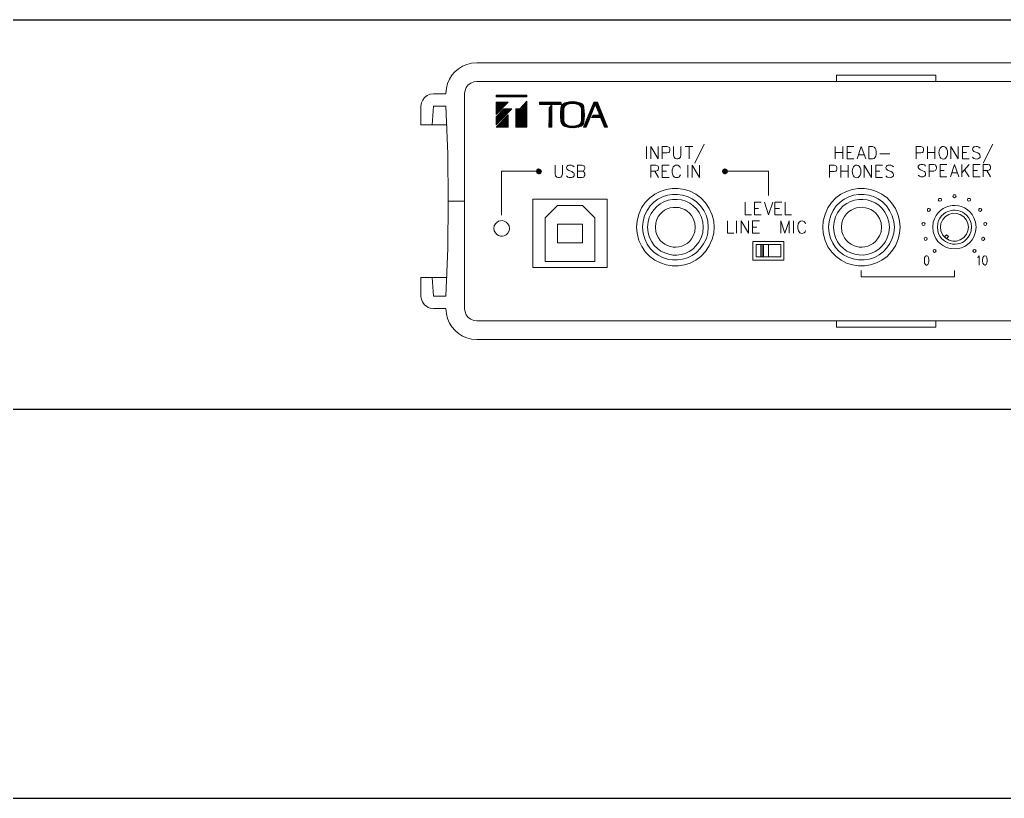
# Model space of a CAD drawing. Header units: millimetres. Extents: x 2974 to 5671, y 1205 to 3288.
# Drawn here: x 4643.16 to 4667.43, y 1686.4 to 1705.58 of the extents above; entities that cross this region are included whole.
import ezdxf

# ---------------------------------------------------------------- set-up
doc = ezdxf.new("R2010")
doc.units = ezdxf.units.MM
doc.layers.add('0-RACK', color=7, linetype='Continuous')
doc.layers.add('PDF_Geometry', color=7, linetype='Continuous')

# ---------------------------------------------------------------- blocks, each defined once
blk = doc.blocks.new('ev-20r')
at = {"layer": 'PDF_Geometry', "lineweight": 20}
for points in [[(-211.26, 6.37), (-209.42, 6.56), (209.42, 6.56), (211.36, 6.37)], [(-47.98, 0), (-47.98, 2.22), (-82.89, 2.22), (-82.89, 0)], [(-220.13, -2.4), (-220.31, -4.34), (-224.66, -4.34), (-225.86, -4.53), (-226.87, -4.89), (-227.8, -5.63), (-228.44, -6.56), (-228.9, -7.57), (-229.09, -8.68), (-229.09, -15.24), (-219.85, -15.24)], [(-225.12, -68.9), (-224.66, -75.45), (-220.31, -75.45), (-219.67, -58.74), (-219.48, -42.11), (-219.67, -25.4), (-220.31, -8.68), (-224.66, -8.68), (-225.12, -15.24)], [(-213.76, -42.11), (-219.48, -42.11)], [(-229.09, -75.45), (-229.09, -68.9), (-219.85, -68.9)], [(-47.98, -84.14), (-47.98, -86.35), (-82.89, -86.35), (-82.89, -84.14)]]:
    blk.add_lwpolyline(points, dxfattribs=at)
blk.add_lwpolyline([(209.42, 0), (-209.42, 0), (-210.52, -0.09), (-211.54, -0.55), (-212.46, -1.2), (-213.2, -2.12), (-213.57, -3.14), (-213.76, -4.25), (-213.76, -79.89), (-213.57, -81), (-213.2, -82.01), (-212.46, -82.94), (-211.54, -83.58), (-210.52, -84.04), (-209.42, -84.14), (209.42, -84.14), (210.52, -84.04), (211.54, -83.58), (212.46, -82.94), (213.2, -82.01), (213.66, -81), (213.76, -79.89), (213.76, -4.25), (213.66, -3.14), (213.2, -2.12), (212.46, -1.2), (211.54, -0.55), (210.52, -0.09)], close=True, dxfattribs=at)
at = {"layer": 'PDF_Geometry', "lineweight": 5}
for points in [[(-202.67, -5.08), (-202.4, -4.8)], [(-191.78, -5.45), (-191.78, -4.8), (-202.67, -4.8), (-202.67, -5.45), (-191.78, -5.45), (-191.78, -5.36)], [(-202.58, -5.45), (-201.94, -4.8)], [(-202.21, -5.45), (-201.57, -4.8)], [(-201.84, -5.45), (-201.2, -4.8)], [(-201.38, -5.45), (-200.83, -4.8)], [(-201.01, -5.45), (-200.46, -4.8)], [(-200.64, -5.45), (-200, -4.8)], [(-200.27, -5.45), (-199.63, -4.8)], [(-199.9, -5.45), (-199.26, -4.8)], [(-199.53, -5.45), (-198.89, -4.8)], [(-199.07, -5.45), (-198.52, -4.8)], [(-198.7, -5.45), (-198.15, -4.8)], [(-198.33, -5.45), (-197.69, -4.8)], [(-197.96, -5.45), (-197.32, -4.8)], [(-197.59, -5.45), (-196.95, -4.8)], [(-197.13, -5.45), (-196.58, -4.8)], [(-196.76, -5.45), (-196.21, -4.8)], [(-196.39, -5.45), (-195.84, -4.8)], [(-196.02, -5.45), (-195.38, -4.8)], [(-195.66, -5.45), (-195.01, -4.8)], [(-195.29, -5.45), (-194.64, -4.8)], [(-194.82, -5.45), (-194.27, -4.8)], [(-194.45, -5.45), (-193.9, -4.8)], [(-194.09, -5.45), (-193.44, -4.8)], [(-193.72, -5.45), (-193.07, -4.8)], [(-193.35, -5.45), (-192.7, -4.8)], [(-192.98, -5.45), (-192.33, -4.8)], [(-192.52, -5.45), (-191.96, -4.8)], [(-192.15, -5.45), (-191.78, -4.99)], [(-202.67, -7.48), (-202.49, -7.3)], [(-202.67, -7.85), (-202.12, -7.3)], [(-202.67, -8.22), (-201.75, -7.3)], [(-202.67, -8.59), (-201.29, -7.3)], [(-202.67, -8.96), (-200.92, -7.3)], [(-202.67, -9.33), (-200.55, -7.3)], [(-202.67, -9.79), (-200.18, -7.3)], [(-202.67, -10.16), (-199.81, -7.3)], [(-202.67, -10.53), (-199.44, -7.3)], [(-202.67, -10.9), (-198.98, -7.3)], [(-202.67, -11.27), (-198.61, -7.3)], [(-202.67, -12.84), (-199.35, -9.6)], [(-202.67, -13.21), (-198.98, -9.6)], [(-202.67, -13.58), (-198.61, -9.6)], [(-202.67, -13.95), (-198.24, -9.6)], [(-202.67, -14.41), (-197.87, -9.6)], [(-202.67, -14.78), (-197.41, -9.6)], [(-202.4, -12.19), (-199.81, -9.6)], [(-192.05, -7.3), (-191.78, -6.93), (-194.27, -9.6), (-195.75, -9.6), (-195.75, -16.07), (-191.78, -16.07), (-191.78, -6.93)], [(-195.75, -11.36), (-191.78, -7.3)], [(-195.75, -11.73), (-191.78, -7.67)], [(-195.75, -12.1), (-191.78, -8.13)], [(-195.75, -12.47), (-191.78, -8.5)], [(-195.75, -12.93), (-191.78, -8.87)], [(-195.75, -13.3), (-191.78, -9.24)], [(-195.75, -9.79), (-195.56, -9.6)], [(-195.75, -10.16), (-195.1, -9.6)], [(-195.75, -10.62), (-194.73, -9.6)], [(-195.75, -10.99), (-194.36, -9.6)], [(-195.75, -13.67), (-191.78, -9.6)], [(-195.75, -14.04), (-191.78, -10.07)], [(-187.34, -7.57), (-187.07, -7.3)], [(-187.34, -7.94), (-186.7, -7.3)], [(-180.6, -8.13), (-179.77, -7.3), (-187.34, -7.3), (-187.34, -8.13), (-179.77, -8.13), (-179.77, -7.3)], [(-187.16, -8.13), (-186.33, -7.3)], [(-186.79, -8.13), (-185.87, -7.3)], [(-186.42, -8.13), (-185.5, -7.3)], [(-185.96, -8.13), (-185.13, -7.3)], [(-185.59, -8.13), (-184.76, -7.3)], [(-185.22, -8.13), (-184.39, -7.3)], [(-184.85, -8.13), (-183.93, -7.3)], [(-184.48, -8.13), (-183.56, -7.3)], [(-184.11, -8.13), (-183.19, -7.3)], [(-184.02, -9.33), (-183.1, -8.31)], [(-184.02, -9.7), (-183.1, -8.68)], [(-184.02, -10.07), (-183.1, -9.05)], [(-184.02, -10.44), (-183.1, -9.42)], [(-184.02, -10.81), (-183.1, -9.88)], [(-184.02, -11.18), (-183.1, -10.25)], [(-183.65, -8.13), (-182.82, -7.3)], [(-183.28, -8.13), (-182.45, -7.3)], [(-182.91, -8.13), (-182.08, -7.3)], [(-182.54, -8.13), (-181.62, -7.3)], [(-182.17, -8.13), (-181.25, -7.3)], [(-181.71, -8.13), (-180.88, -7.3)], [(-181.34, -8.13), (-180.51, -7.3)], [(-180.97, -8.13), (-180.14, -7.3)], [(-180.23, -8.13), (-179.77, -7.67)], [(-172.66, -10.16), (-171.74, -9.24), (-171.55, -11.73), (-171.74, -14.22), (-171.92, -14.96), (-172.38, -15.52), (-173.12, -15.89), (-174.88, -16.25), (-176.72, -16.25), (-178.48, -15.89), (-179.31, -15.24), (-179.86, -14.22), (-179.95, -11.73), (-179.86, -9.24), (-179.59, -8.5), (-179.12, -7.94), (-178.48, -7.57)], [(-179.95, -10.16), (-178.48, -8.68)], [(-179.95, -10.53), (-178.85, -9.42)], [(-179.95, -10.99), (-178.85, -9.88)], [(-179.95, -11.36), (-178.94, -10.34)], [(-179.86, -9.7), (-177.46, -7.3)], [(-179.86, -9.33), (-177.92, -7.39)], [(-179.86, -8.13), (-179.77, -8.03)], [(-179.68, -8.77), (-178.48, -7.57), (-176.72, -7.2), (-174.88, -7.2), (-173.12, -7.57), (-173.67, -8.13)], [(-178.38, -15.89), (-177.74, -15.33), (-176.45, -15.7), (-175.15, -15.7), (-173.86, -15.33), (-173.21, -15.05), (-172.84, -14.5), (-172.66, -13.85), (-172.66, -9.6), (-172.84, -8.96), (-173.21, -8.4), (-173.86, -8.13), (-175.15, -7.76), (-176.45, -7.76), (-177.74, -8.13), (-178.48, -8.68), (-178.85, -9.6), (-178.85, -13.85), (-178.48, -14.78), (-177.74, -15.33)], [(-178.11, -8.31), (-177, -7.2)], [(-177.37, -7.94), (-176.54, -7.11)], [(-176.81, -7.85), (-176.08, -7.11)], [(-176.35, -7.76), (-175.71, -7.11)], [(-175.98, -7.76), (-175.34, -7.11)], [(-175.61, -7.76), (-174.97, -7.11)], [(-175.24, -7.76), (-174.6, -7.2)], [(-174.88, -7.85), (-174.32, -7.2)], [(-174.6, -7.85), (-173.95, -7.3)], [(-174.23, -7.94), (-173.67, -7.39)], [(-173.95, -8.03), (-173.4, -7.48)], [(-173.4, -8.31), (-172.84, -7.67)], [(-173.21, -8.4), (-172.57, -7.76)], [(-171.74, -9.24), (-171.92, -8.5), (-172.38, -7.85), (-173.12, -7.57)], [(-173.03, -8.68), (-172.29, -7.94)], [(-172.84, -8.87), (-172.1, -8.13)], [(-172.75, -9.14), (-172.01, -8.4)], [(-172.66, -9.51), (-171.83, -8.59)], [(-172.66, -9.88), (-171.74, -8.96)], [(-172.66, -10.53), (-171.64, -9.6)], [(-172.57, -10.9), (-171.64, -9.97)], [(-172.57, -11.36), (-171.64, -10.34)], [(-163.52, -16.07), (-163.42, -16.07), (-164.53, -16.07), (-165.92, -12.65), (-169.15, -12.65), (-168.41, -11.91), (-166.19, -11.91), (-167.76, -8.13), (-169.8, -13.21), (-171, -16.07), (-171.92, -16.07), (-168.23, -7.3), (-168.13, -7.3)], [(-169.89, -11.36), (-168.5, -9.88)], [(-169.61, -10.71), (-168.23, -9.24)], [(-169.33, -9.97), (-167.95, -8.59)], [(-169.06, -9.33), (-167.03, -7.3)], [(-168.78, -8.68), (-167.39, -7.3)], [(-168.5, -7.94), (-167.76, -7.3)], [(-168.23, -7.3), (-166.93, -7.3), (-163.42, -16.07)], [(-167.67, -8.31), (-166.84, -7.48)], [(-167.58, -8.59), (-166.75, -7.76)], [(-167.49, -8.87), (-166.66, -8.03)], [(-167.3, -9.14), (-166.56, -8.31)], [(-167.21, -9.42), (-166.38, -8.59)], [(-167.12, -9.7), (-166.29, -8.87)], [(-167.03, -9.97), (-166.19, -9.14)], [(-166.93, -10.25), (-166.1, -9.42)], [(-166.75, -10.53), (-166.01, -9.7)], [(-166.66, -10.81), (-165.82, -9.97)], [(-166.56, -11.08), (-165.73, -10.25)], [(-202.67, -15.15), (-198.89, -11.45)], [(-202.49, -16.07), (-198.43, -12.1)], [(-202.03, -16.07), (-198.43, -12.47)], [(-201.66, -16.07), (-198.43, -12.84)], [(-201.29, -16.07), (-198.43, -13.21)], [(-200.92, -16.07), (-198.43, -13.67)], [(-195.75, -14.41), (-191.78, -10.44)], [(-195.75, -14.78), (-191.78, -10.81)], [(-195.75, -15.24), (-191.78, -11.18)], [(-195.75, -15.61), (-191.78, -11.54)], [(-195.75, -15.98), (-191.78, -11.91)], [(-195.47, -16.07), (-191.78, -12.38)], [(-195.1, -16.07), (-191.78, -12.75)], [(-194.73, -16.07), (-191.78, -13.11)], [(-194.36, -16.07), (-191.78, -13.48)], [(-184.11, -13.95), (-183.1, -12.93)], [(-184.11, -14.32), (-183.1, -13.3)], [(-184.11, -14.68), (-183.1, -13.67)], [(-184.02, -11.64), (-183.1, -10.62)], [(-184.02, -12.01), (-183.1, -10.99)], [(-184.02, -12.38), (-183.1, -11.36)], [(-184.02, -12.75), (-183.1, -11.73)], [(-184.02, -13.11), (-183.1, -12.19)], [(-184.02, -13.48), (-183.1, -12.56)], [(-179.95, -11.73), (-178.94, -10.71)], [(-179.95, -12.1), (-178.94, -11.08)], [(-179.95, -12.47), (-178.94, -11.54)], [(-179.95, -12.84), (-178.94, -11.91)], [(-179.95, -13.21), (-178.94, -12.28)], [(-179.86, -13.58), (-178.94, -12.65)], [(-179.86, -13.95), (-178.94, -13.02)], [(-179.86, -14.32), (-178.94, -13.39)], [(-179.77, -14.59), (-178.85, -13.76)], [(-174.41, -16.25), (-171.64, -13.48)], [(-172.75, -14.13), (-171.64, -13.02)], [(-172.66, -12.84), (-171.55, -11.82)], [(-172.66, -13.3), (-171.55, -12.28)], [(-172.66, -13.67), (-171.64, -12.65)], [(-172.57, -11.73), (-171.64, -10.71)], [(-172.57, -12.1), (-171.55, -11.08)], [(-172.57, -12.47), (-171.55, -11.45)], [(-171.37, -14.68), (-169.89, -13.21)], [(-171.09, -14.04), (-169.61, -12.56)], [(-170.81, -13.39), (-169.33, -11.91)], [(-170.53, -12.65), (-169.06, -11.18)], [(-170.17, -12.01), (-168.78, -10.53)], [(-168.87, -12.65), (-168.13, -11.91)], [(-168.5, -12.65), (-167.76, -11.91)], [(-168.13, -12.65), (-167.39, -11.91)], [(-167.76, -12.65), (-167.03, -11.91)], [(-167.3, -12.65), (-166.66, -11.91)], [(-166.93, -12.65), (-166.19, -11.91), (-165.46, -11.08)], [(-166.56, -12.65), (-165.27, -11.36)], [(-166.47, -11.36), (-165.64, -10.53)], [(-166.38, -11.64), (-165.55, -10.81)], [(-166.19, -12.65), (-165.18, -11.64)], [(-165.92, -12.75), (-165.09, -11.91)], [(-165.82, -13.02), (-164.99, -12.19)], [(-165.64, -13.3), (-164.9, -12.47)], [(-165.55, -13.58), (-164.72, -12.75)], [(-165.46, -13.85), (-164.62, -13.02)], [(-165.36, -14.13), (-164.53, -13.3)], [(-165.27, -14.41), (-164.44, -13.58)], [(-200.55, -16.07), (-198.43, -14.04)], [(-200.18, -16.07), (-198.43, -14.41)], [(-199.72, -16.07), (-198.43, -14.78)], [(-199.35, -16.07), (-198.43, -15.15)], [(-198.98, -16.07), (-198.43, -15.61)], [(-198.61, -16.07), (-198.43, -15.98)], [(-193.99, -16.07), (-191.78, -13.85)], [(-193.62, -16.07), (-191.78, -14.22)], [(-193.16, -16.07), (-191.78, -14.68)], [(-192.79, -16.07), (-191.78, -15.05)], [(-192.42, -16.07), (-191.78, -15.42)], [(-192.05, -16.07), (-191.78, -15.79)], [(-184.11, -15.05), (-183.1, -14.04)], [(-184.11, -15.52), (-183.1, -14.5)], [(-184.11, -15.89), (-183.1, -14.87)], [(-183.93, -16.07), (-183, -15.24)], [(-183.56, -16.07), (-183, -15.61)], [(-183.19, -16.07), (-183, -15.98)], [(-179.59, -14.87), (-178.85, -14.04)], [(-179.49, -15.05), (-178.66, -14.32)], [(-179.31, -15.33), (-178.57, -14.59)], [(-179.12, -15.52), (-178.38, -14.78)], [(-178.85, -15.7), (-178.2, -15.05)], [(-178.66, -15.79), (-178.02, -15.15)], [(-178.02, -15.98), (-177.46, -15.42)], [(-177.74, -16.07), (-177.18, -15.52)], [(-177.46, -16.16), (-176.91, -15.61)], [(-177.09, -16.25), (-176.54, -15.7)], [(-176.81, -16.25), (-176.17, -15.7)], [(-176.45, -16.35), (-175.8, -15.7)], [(-176.08, -16.35), (-175.43, -15.7)], [(-175.71, -16.35), (-174.97, -15.7)], [(-175.34, -16.35), (-174.51, -15.61)], [(-174.88, -16.25), (-173.95, -15.42)], [(-173.95, -16.16), (-171.64, -13.85)], [(-173.4, -15.98), (-171.74, -14.32)], [(-172.84, -15.79), (-171.83, -14.78)], [(-171.92, -16.07), (-170.35, -14.5)], [(-171.64, -15.33), (-170.07, -13.85)], [(-171.64, -16.07), (-170.63, -15.15)], [(-171.18, -16.07), (-170.81, -15.7)], [(-165.09, -14.68), (-164.35, -13.85)], [(-164.99, -14.96), (-164.16, -14.13)], [(-164.9, -15.24), (-164.07, -14.41)], [(-164.81, -15.52), (-163.98, -14.68)], [(-164.72, -15.79), (-163.89, -14.96)], [(-164.53, -15.98), (-163.79, -15.24)], [(-164.25, -16.07), (-163.61, -15.52)], [(-163.89, -16.07), (-163.52, -15.79)], [(-149.75, -27.24), (-149.75, -22.9)], [(-148.28, -27.24), (-148.28, -22.9), (-145.69, -27.24), (-145.69, -22.9)], [(-144.21, -27.24), (-144.21, -22.9), (-142.55, -22.9), (-141.9, -23.09), (-141.72, -23.27), (-141.53, -23.74), (-141.53, -24.29), (-141.72, -24.75), (-141.9, -24.94), (-142.55, -25.12), (-144.21, -25.12)], [(-140.24, -22.9), (-140.24, -25.95), (-140.06, -26.6), (-139.69, -27.06), (-139.13, -27.24), (-138.76, -27.24), (-138.21, -27.06), (-137.84, -26.6), (-137.66, -25.95), (-137.66, -22.9)], [(-136.18, -22.9), (-133.5, -22.9)], [(-134.79, -22.9), (-134.79, -27.24)], [(-129.44, -22.07), (-132.76, -28.72)], [(-83.35, -27.24), (-83.35, -22.9)], [(-80.67, -22.9), (-80.67, -27.24)], [(-76.79, -27.24), (-79.19, -27.24), (-79.19, -22.9), (-76.79, -22.9)], [(-75.69, -27.24), (-74.21, -22.9), (-72.64, -27.24)], [(-54.91, -27.24), (-54.91, -22.9), (-53.24, -22.9), (-52.69, -23.09), (-52.5, -23.27), (-52.32, -23.74), (-52.32, -24.29), (-52.5, -24.75), (-52.69, -24.94), (-53.24, -25.12), (-54.91, -25.12)], [(-50.93, -27.24), (-50.93, -22.9)], [(-48.35, -22.9), (-48.35, -27.24)], [(-45.76, -22.9), (-46.13, -23.09), (-46.5, -23.46)], [(-42.71, -27.24), (-42.71, -22.9), (-40.13, -27.24), (-40.13, -22.9)], [(-36.25, -27.24), (-38.65, -27.24), (-38.65, -22.9), (-36.25, -22.9)], [(-32.46, -23.46), (-32.83, -23.09), (-33.39, -22.9)], [(-27.94, -22.07), (-31.35, -28.72)], [(-83.35, -24.94), (-80.67, -24.94)], [(-79.19, -24.94), (-77.72, -24.94)], [(-75.13, -25.77), (-73.19, -25.77)], [(-67.65, -25.4), (-64.23, -25.4)], [(-50.93, -24.94), (-48.35, -24.94)], [(-38.65, -24.94), (-37.17, -24.94)], [(-34.13, -27.24), (-34.68, -27.06), (-35.05, -26.6)], [(-34.68, -24.57), (-34.31, -24.75), (-33.2, -25.12)], [(-188.45, -31.59), (-187.62, -30.75)], [(-188.45, -31.77), (-187.44, -30.75)], [(-188.36, -31.22), (-187.99, -30.85)], [(-188.36, -31.96), (-187.25, -30.85)], [(-188.27, -32.14), (-187.07, -30.94)], [(-188.17, -32.23), (-186.88, -31.03)], [(-187.62, -32.51), (-186.7, -31.59), (-186.88, -31.12)], [(-181.89, -29.46), (-181.89, -32.51), (-181.71, -33.16), (-181.34, -33.62), (-180.79, -33.8), (-180.42, -33.8), (-179.86, -33.62), (-179.49, -33.16), (-179.31, -32.51), (-179.31, -29.46)], [(-177.46, -31.12), (-177.09, -31.31), (-175.98, -31.68), (-175.61, -31.96), (-175.34, -32.14), (-175.15, -32.51), (-175.15, -33.16), (-175.61, -33.62), (-176.17, -33.8), (-176.91, -33.8), (-177.46, -33.62), (-177.83, -33.16)], [(-175.15, -30.02), (-175.61, -29.65), (-176.17, -29.46)], [(-172.38, -31.49), (-171.83, -31.68), (-171.64, -31.96), (-171.46, -32.32), (-171.46, -32.97), (-171.64, -33.34), (-171.83, -33.62), (-172.38, -33.8), (-174.04, -33.8), (-174.04, -29.46), (-172.38, -29.46), (-171.83, -29.65), (-171.64, -29.83), (-171.46, -30.29), (-171.46, -30.66), (-171.64, -31.12), (-171.83, -31.31), (-172.38, -31.49), (-174.04, -31.49)], [(-148.18, -33.8), (-148.18, -29.46), (-146.43, -29.46), (-145.88, -29.65), (-145.69, -29.83), (-145.51, -30.29), (-145.51, -30.66), (-145.69, -31.12), (-145.88, -31.31), (-146.43, -31.49), (-148.18, -31.49)], [(-141.81, -33.8), (-144.21, -33.8), (-144.21, -29.46), (-141.81, -29.46)], [(-137.84, -30.48), (-138.03, -30.02), (-138.39, -29.65), (-138.76, -29.46), (-139.6, -29.46), (-139.96, -29.65), (-140.33, -30.02), (-140.52, -30.48), (-140.7, -31.12), (-140.7, -32.14), (-140.52, -32.79), (-140.33, -33.16), (-139.96, -33.62), (-139.6, -33.8), (-138.76, -33.8), (-138.39, -33.62), (-138.03, -33.16), (-137.84, -32.79)], [(-135.16, -33.8), (-135.16, -29.46)], [(-133.68, -33.8), (-133.68, -29.46), (-131.1, -33.8), (-131.1, -29.46)], [(-123.06, -31.68), (-122.05, -30.75)], [(-122.97, -31.4), (-122.33, -30.75)], [(-122.97, -31.86), (-121.86, -30.75)], [(-122.88, -32.05), (-121.68, -30.85)], [(-122.79, -32.23), (-121.59, -30.94)], [(-122.6, -32.32), (-121.4, -31.12)], [(-85.38, -33.8), (-85.38, -29.46), (-83.72, -29.46), (-83.17, -29.65), (-82.98, -29.83), (-82.8, -30.29), (-82.8, -30.85), (-82.98, -31.31), (-83.17, -31.49), (-83.72, -31.68), (-85.38, -31.68)], [(-81.41, -33.8), (-81.41, -29.46)], [(-78.83, -29.46), (-78.83, -33.8)], [(-76.24, -29.46), (-76.61, -29.65), (-76.98, -30.02)], [(-73.19, -33.8), (-73.19, -29.46), (-70.61, -33.8), (-70.61, -29.46)], [(-66.73, -33.8), (-69.13, -33.8), (-69.13, -29.46), (-66.73, -29.46)], [(-65.16, -31.12), (-64.79, -31.31), (-63.68, -31.68)], [(-62.94, -30.02), (-63.31, -29.65), (-63.86, -29.46)], [(-51.58, -29.83), (-51.95, -29.37), (-52.5, -29.18), (-53.24, -29.18), (-53.8, -29.37), (-54.17, -29.83), (-54.17, -30.2), (-53.98, -30.66), (-53.8, -30.85), (-53.43, -31.03), (-52.32, -31.49), (-51.95, -31.68), (-51.77, -31.86), (-51.58, -32.32), (-51.58, -32.97), (-51.95, -33.34), (-52.5, -33.53), (-53.24, -33.53), (-53.8, -33.34), (-54.17, -32.97)], [(-50.38, -33.53), (-50.38, -29.18), (-48.72, -29.18), (-48.16, -29.37), (-47.98, -29.65), (-47.79, -30.02), (-47.79, -30.66), (-47.98, -31.03), (-48.16, -31.31), (-48.72, -31.49), (-50.38, -31.49)], [(-44.1, -33.53), (-46.5, -33.53), (-46.5, -29.18), (-44.1, -29.18)], [(-42.9, -33.53), (-41.42, -29.18), (-39.94, -33.53)], [(-38.84, -33.53), (-38.84, -29.18)], [(-36.25, -29.18), (-38.84, -32.14)], [(-37.91, -31.03), (-36.25, -33.53)], [(-32.46, -33.53), (-34.86, -33.53), (-34.86, -29.18), (-32.46, -29.18)], [(-31.35, -33.53), (-31.35, -29.18), (-29.69, -29.18), (-29.14, -29.37), (-28.95, -29.65), (-28.77, -30.02), (-28.77, -30.48), (-28.95, -30.85), (-29.14, -31.03), (-29.69, -31.31), (-31.35, -31.31)], [(-187.62, -31.59), (-200.73, -31.59), (-200.73, -47.01)], [(-187.99, -32.42), (-186.79, -31.22)], [(-187.81, -32.42), (-186.79, -31.4)], [(-187.25, -32.42), (-186.79, -31.96)], [(-186.88, -32.05), (-186.7, -31.59)], [(-146.8, -31.49), (-145.51, -33.8)], [(-144.21, -31.49), (-142.74, -31.49)], [(-122.51, -32.42), (-121.31, -31.31)], [(-122.23, -32.51), (-121.31, -31.49)], [(-122.14, -31.59), (-106.9, -31.59), (-106.9, -40.08)], [(-122.05, -32.51), (-121.31, -31.77)], [(-81.41, -31.49), (-78.83, -31.49)], [(-69.13, -31.49), (-67.65, -31.49)], [(-64.6, -33.8), (-65.16, -33.62), (-65.53, -33.16)], [(-46.5, -31.31), (-45.02, -31.31)], [(-42.35, -32.14), (-40.5, -32.14)], [(-34.86, -31.31), (-33.39, -31.31)], [(-30.06, -31.31), (-28.77, -33.53)], [(-115.03, -42.48), (-115.03, -46.92), (-112.81, -46.92)], [(-109.4, -46.92), (-111.8, -46.92), (-111.8, -42.48), (-109.4, -42.48)], [(-111.8, -44.61), (-110.32, -44.61)], [(-108.29, -42.48), (-106.81, -46.92), (-105.33, -42.48)], [(-102.1, -46.92), (-104.59, -46.92), (-104.59, -42.48), (-102.1, -42.48)], [(-104.59, -44.61), (-103.02, -44.61)], [(-100.99, -42.48), (-100.99, -46.92), (-98.77, -46.92)], [(-50.1, -45.53), (-49.92, -45.16), (-50.1, -44.79)], [(-32, -45.53), (-31.82, -45.16), (-32, -44.79)], [(-121.22, -49.04), (-121.22, -53.38), (-119, -53.38)], [(-118.08, -53.38), (-118.08, -49.04)], [(-116.51, -53.38), (-116.51, -49.04), (-113.92, -53.38), (-113.92, -49.04)], [(-110.04, -53.38), (-112.44, -53.38), (-112.44, -49.04), (-110.04, -49.04)], [(-112.44, -51.17), (-110.97, -51.17)], [(-102.56, -53.38), (-102.56, -49.04), (-101.08, -53.38), (-99.61, -49.04), (-99.61, -53.38)], [(-98.04, -53.38), (-98.04, -49.04)], [(-96.37, -50.06), (-96.56, -50.7), (-96.56, -51.72)], [(-93.79, -50.06), (-93.97, -49.69), (-94.34, -49.23)], [(-94.34, -53.2), (-93.97, -52.83), (-93.79, -52.37)], [(-51.21, -55.69), (-51.03, -55.32), (-51.21, -54.95)], [(-30.99, -55.69), (-30.8, -55.32), (-30.99, -54.95)], [(-33.29, -61.88), (-33.11, -61.79), (-32.74, -61.32), (-32.74, -64.56)], [(-41.42, -66.5), (-41.42, -68.71), (-74.21, -68.71), (-74.21, -66.5)]]:
    blk.add_lwpolyline(points, dxfattribs=at)
for points in [[(-202.67, -7.3), (-198.43, -7.3), (-202.67, -11.64)], [(-197.13, -9.6), (-202.67, -15.24), (-202.67, -12.47), (-199.9, -9.6)], [(-184.02, -9.24), (-183.1, -8.22), (-183.1, -13.02), (-183, -16.07), (-184.11, -16.07), (-184.02, -13.02)], [(-198.43, -16.07), (-202.67, -16.07), (-198.43, -11.73)], [(-71.53, -27.24), (-71.53, -22.9), (-70.24, -22.9), (-69.68, -23.09), (-69.31, -23.46), (-69.13, -23.92), (-68.94, -24.57), (-68.94, -25.58), (-69.13, -26.23), (-69.31, -26.6), (-69.68, -27.06), (-70.24, -27.24)], [(-46.04, -41.56), (-46.13, -41.19), (-46.59, -41.1), (-46.96, -41.19), (-47.15, -41.56), (-46.96, -42.02), (-46.59, -42.11), (-46.13, -42.02)], [(-40.87, -40.36), (-41.05, -39.9), (-41.42, -39.81), (-41.79, -39.9), (-41.98, -40.36), (-41.79, -40.73), (-41.42, -40.91), (-41.05, -40.73)], [(-35.79, -41.56), (-35.97, -41.19), (-36.34, -41.1), (-36.71, -41.19), (-36.9, -41.56), (-36.71, -42.02), (-36.34, -42.11), (-35.97, -42.02)], [(-51.77, -50.06), (-51.95, -49.69), (-52.32, -49.59), (-52.69, -49.69), (-52.87, -50.06), (-52.69, -50.52), (-52.32, -50.61), (-51.95, -50.52)], [(-30.06, -50.06), (-30.25, -49.69), (-30.62, -49.59), (-30.99, -49.69), (-31.17, -50.06), (-30.99, -50.52), (-30.62, -50.61), (-30.25, -50.52)], [(-51.4, -61.32), (-51.67, -61.42), (-51.95, -61.88), (-52.04, -62.71), (-52.04, -63.17), (-51.95, -63.91), (-51.67, -64.37), (-51.4, -64.56), (-51.12, -64.56), (-50.84, -64.37), (-50.56, -63.91), (-50.47, -63.17), (-50.47, -62.71), (-50.56, -61.88), (-50.84, -61.42), (-51.12, -61.32)], [(-47.89, -59.57), (-48.07, -59.2), (-48.44, -59.02), (-48.81, -59.2), (-48.99, -59.57), (-48.81, -59.94), (-48.44, -60.12), (-48.07, -59.94)], [(-33.85, -59.57), (-34.03, -59.2), (-34.4, -59.02), (-34.77, -59.2), (-34.96, -59.57), (-34.77, -59.94), (-34.4, -60.12), (-34.03, -59.94)], [(-30.8, -61.32), (-31.17, -61.42), (-31.45, -61.88), (-31.54, -62.71), (-31.54, -63.17), (-31.45, -63.91), (-31.17, -64.37), (-30.8, -64.56), (-30.62, -64.56), (-30.25, -64.37), (-30.06, -63.91), (-29.97, -63.17), (-29.97, -62.71), (-30.06, -61.88), (-30.25, -61.42), (-30.62, -61.32)]]:
    blk.add_lwpolyline(points, close=True, dxfattribs=at)
at = {"layer": 'PDF_Geometry', "lineweight": 15}
for points in [[(-163.61, -65.39), (-163.61, -41.38), (-189.74, -41.38), (-189.74, -65.39)], [(-185.4, -63.26), (-167.95, -63.26), (-167.95, -47.93), (-172.29, -43.59), (-181.06, -43.59), (-185.4, -47.93)], [(-172.29, -56.71), (-181.06, -56.71), (-181.06, -50.15), (-172.29, -50.15)], [(-101.45, -62.8), (-101.45, -56.24), (-112.35, -56.24), (-112.35, -62.8)], [(-102.56, -61.69), (-111.24, -61.69), (-111.24, -57.35), (-102.56, -57.35)]]:
    blk.add_lwpolyline(points, close=True, dxfattribs=at)
for points in [[(-130.54, -54.95), (-129.99, -53.2), (-129.81, -51.26), (-129.99, -49.32), (-130.54, -47.47, 0.741348), (-149.2, -49.32), (-149.39, -51.26), (-149.2, -53.2)], [(-85.57, -49.23), (-85.75, -51.26), (-85.57, -53.29, 0.760746), (-63.31, -55.23), (-62.76, -53.29), (-62.57, -51.26), (-62.76, -49.23), (-63.31, -47.29)]]:
    blk.add_lwpolyline(points, format="xyb", dxfattribs=at)
for points in [[(-133.32, -54.31), (-132.76, -52.83), (-132.58, -51.26), (-132.76, -49.69), (-133.32, -48.21)], [(-128.7, -55.23), (-128.24, -53.29), (-128.05, -51.26), (-128.24, -49.23), (-128.7, -47.29)], [(-126.67, -55.41), (-126.11, -53.38), (-125.93, -51.26), (-126.11, -49.13), (-126.67, -47.01)], [(-67.84, -54.31), (-67.28, -52.83), (-67.1, -51.26), (-67.28, -49.69), (-67.84, -48.21)], [(-65.06, -54.95), (-64.51, -53.2), (-64.33, -51.26), (-64.51, -49.32), (-65.06, -47.47)], [(-61.19, -55.41), (-60.72, -53.38), (-60.54, -51.26), (-60.72, -49.13), (-61.19, -47.01)], [(-34.59, -54.58), (-34.03, -52.92), (-33.85, -51.26), (-34.03, -49.5), (-34.59, -47.93)], [(-203.32, -50.8), (-203.41, -51.72), (-203.32, -52.55)], [(-198.52, -53.29), (-198.06, -52.55), (-197.96, -51.72), (-198.06, -50.8), (-198.52, -50.06)], [(-153.08, -49.13), (-153.26, -51.26), (-153.08, -53.38)], [(-150.96, -49.23), (-151.14, -51.26), (-150.96, -53.29)], [(-146.43, -49.69), (-146.61, -51.26), (-146.43, -52.83)], [(-87.6, -49.13), (-87.78, -51.26), (-87.6, -53.38)], [(-83.81, -49.32), (-84, -51.26), (-83.81, -53.2)], [(-81.04, -49.69), (-81.23, -51.26), (-81.04, -52.83)], [(-48.9, -49.5), (-49.09, -51.26), (-48.9, -52.92)], [(-47.33, -49.87), (-47.42, -51.26), (-47.33, -52.55)], [(-46.22, -49.96), (-46.32, -51.26), (-46.22, -52.55)], [(-37.17, -53.66), (-36.71, -52.55), (-36.53, -51.26), (-36.71, -49.96), (-37.17, -48.76)], [(-36.06, -53.84), (-35.6, -52.55), (-35.42, -51.26), (-35.6, -49.87), (-36.06, -48.67)], [(-44.93, -54.67), (-44.28, -53.94), (-43.55, -54.49), (-44.28, -55.23)], [(-109.58, -57.35), (-109.58, -61.69)], [(-109.03, -57.35), (-109.03, -61.69)], [(-108.56, -57.35), (-108.56, -61.69)], [(-106.9, -57.35), (-106.9, -61.69)]]:
    blk.add_lwpolyline(points, dxfattribs=at)
at = {"layer": 'PDF_Geometry', "lineweight": 20}
blk.add_lwpolyline([(211.36, -90.6), (209.42, -90.69), (-209.42, -90.69), (-211.26, -90.6, -0.314523), (-220.13, -81.73), (-220.31, -79.8), (-224.66, -79.8), (-225.86, -79.7)], format="xyb", dxfattribs=at)
at = {"layer": 'PDF_Geometry', "lineweight": 5}
blk.add_circle((-122.17, -31.59), 0.858, dxfattribs=at)
for centre in [(-45.37, -25.07), (-75.85, -31.63)]:
    blk.add_ellipse(centre, major_axis=(0.02, 2.25), ratio=0.662458, start_param=2.889234, end_param=6.563093, dxfattribs=at)
at = {"layer": 'PDF_Geometry', "lineweight": 20}
for points in [[(-211.26, 6.37), (-215.86, 5.63), (-219.28, 2.12), (-220.13, -2.4)], [(-229.09, -75.45), (-228.97, -77.48), (-227.78, -79.06), (-225.86, -79.7)]]:
    blk.add_open_spline(points, degree=3, dxfattribs=at)
at = {"layer": 'PDF_Geometry', "lineweight": 5}
for points in [[(-46.5, -23.46), (-47.16, -24.6), (-47.05, -26.74), (-45.76, -27.24)], [(-33.39, -22.9), (-34.58, -22.78), (-35.71, -23.29), (-34.68, -24.57)], [(-33.2, -25.12), (-31.81, -25.93), (-32.3, -27.53), (-34.13, -27.24)], [(-186.88, -31.12), (-189.07, -29.49), (-188.81, -33.79), (-186.88, -32.05)], [(-176.17, -29.46), (-177.36, -29.34), (-178.49, -29.84), (-177.46, -31.12)], [(-76.98, -30.02), (-77.63, -31.15), (-77.52, -33.3), (-76.24, -33.8)], [(-63.86, -29.46), (-65.06, -29.34), (-66.19, -29.84), (-65.16, -31.12)], [(-63.68, -31.68), (-62.29, -32.49), (-62.78, -34.09), (-64.6, -33.8)], [(-50.1, -44.79), (-51.28, -43.98), (-51.28, -46.35), (-50.1, -45.53)], [(-32, -44.79), (-33.18, -43.98), (-33.18, -46.35), (-32, -45.53)], [(-96.56, -51.72), (-96.39, -52.92), (-95.56, -53.92), (-94.34, -53.2)], [(-94.34, -49.23), (-95.25, -48.65), (-96.03, -49.14), (-96.37, -50.06)], [(-51.21, -54.95), (-52.39, -54.14), (-52.39, -56.51), (-51.21, -55.69)], [(-30.99, -54.95), (-32.16, -54.14), (-32.16, -56.51), (-30.99, -55.69)]]:
    blk.add_open_spline(points, degree=3, dxfattribs=at)
at = {"layer": 'PDF_Geometry', "lineweight": 15}
for points in [[(-126.67, -47.01), (-131.3, -33.4), (-150.72, -34.99), (-153.08, -49.13)], [(-61.19, -47.01), (-65.85, -33.45), (-85.24, -34.94), (-87.6, -49.13)], [(-128.7, -47.29), (-133.05, -36.22), (-148.78, -37.52), (-150.96, -49.23)], [(-63.31, -47.29), (-67.61, -36.18), (-83.18, -37.57), (-85.57, -49.23)], [(-65.06, -47.47), (-69.01, -38.58), (-81.71, -39.81), (-83.81, -49.32)], [(-34.59, -47.93), (-37.78, -41.4), (-47.17, -42.49), (-48.9, -49.5)], [(-133.32, -48.21), (-135.96, -42.26), (-145.22, -43.23), (-146.43, -49.69)], [(-67.84, -48.21), (-70.52, -42.43), (-79.43, -43), (-81.04, -49.69)], [(-36.06, -48.67), (-38.42, -43.49), (-45.98, -44.39), (-47.33, -49.87)], [(-37.17, -48.76), (-39.62, -45.01), (-44.86, -45.71), (-46.22, -49.96)], [(-198.52, -50.06), (-199.97, -48.18), (-202.38, -48.75), (-203.32, -50.8)], [(-203.32, -52.55), (-202.38, -54.6), (-199.97, -55.17), (-198.52, -53.29)], [(-153.08, -53.38), (-150.6, -67.48), (-131.33, -69.05), (-126.67, -55.41)], [(-150.96, -53.29), (-148.72, -64.92), (-133.09, -66.17), (-128.7, -55.23)], [(-149.2, -53.2), (-147.03, -62.73), (-134.39, -63.91), (-130.54, -54.95)], [(-146.43, -52.83), (-144.96, -59.25), (-136.26, -60.24), (-133.32, -54.31)], [(-87.6, -53.38), (-85.07, -67.56), (-65.91, -68.99), (-61.19, -55.41)], [(-83.81, -53.2), (-81.69, -62.71), (-68.87, -63.89), (-65.06, -54.95)], [(-81.04, -52.83), (-79.24, -59.31), (-70.99, -60.22), (-67.84, -54.31)], [(-48.9, -52.92), (-47.24, -59.89), (-37.86, -60.99), (-34.59, -54.58)], [(-47.33, -52.55), (-46, -58.05), (-38.54, -58.96), (-36.06, -53.84)], [(-46.22, -52.55), (-44.69, -56.82), (-39.59, -57.44), (-37.17, -53.66)]]:
    blk.add_open_spline(points, degree=3, dxfattribs=at)

msp = doc.modelspace()

# ---------------------------------------------------------------- linework, layer by layer
at = {"layer": '0-RACK', "color": 0, "linetype": 'Continuous'}
for p, q in [((4624.69558, 1705.58004, -0.02095), (4714.47246, 1705.58004, -0.02095)), ((4624.69558, 1695.98765, -0.02095), (4714.47246, 1695.98765, -0.02095)), ((4624.69558, 1686.39527, -0.02095), (4714.47246, 1686.39527, -0.02095)), ((4624.69558, 1686.39527, -0.02095), (4714.47246, 1686.39527, -0.02095))]:
    msp.add_line(p, q, dxfattribs=at)

# ---------------------------------------------------------------- block references
at = {"extrusion": (-4.40822e-16, 0.000346206, 1), "xscale": 0.07009962650069913, "yscale": 0.07009962650069913, "zscale": 0.07009962650069913}
msp.add_blockref('ev-20r', (4669.11148, 1704.05879, 0.56953), dxfattribs=at)

doc.saveas('drawing.dxf')
